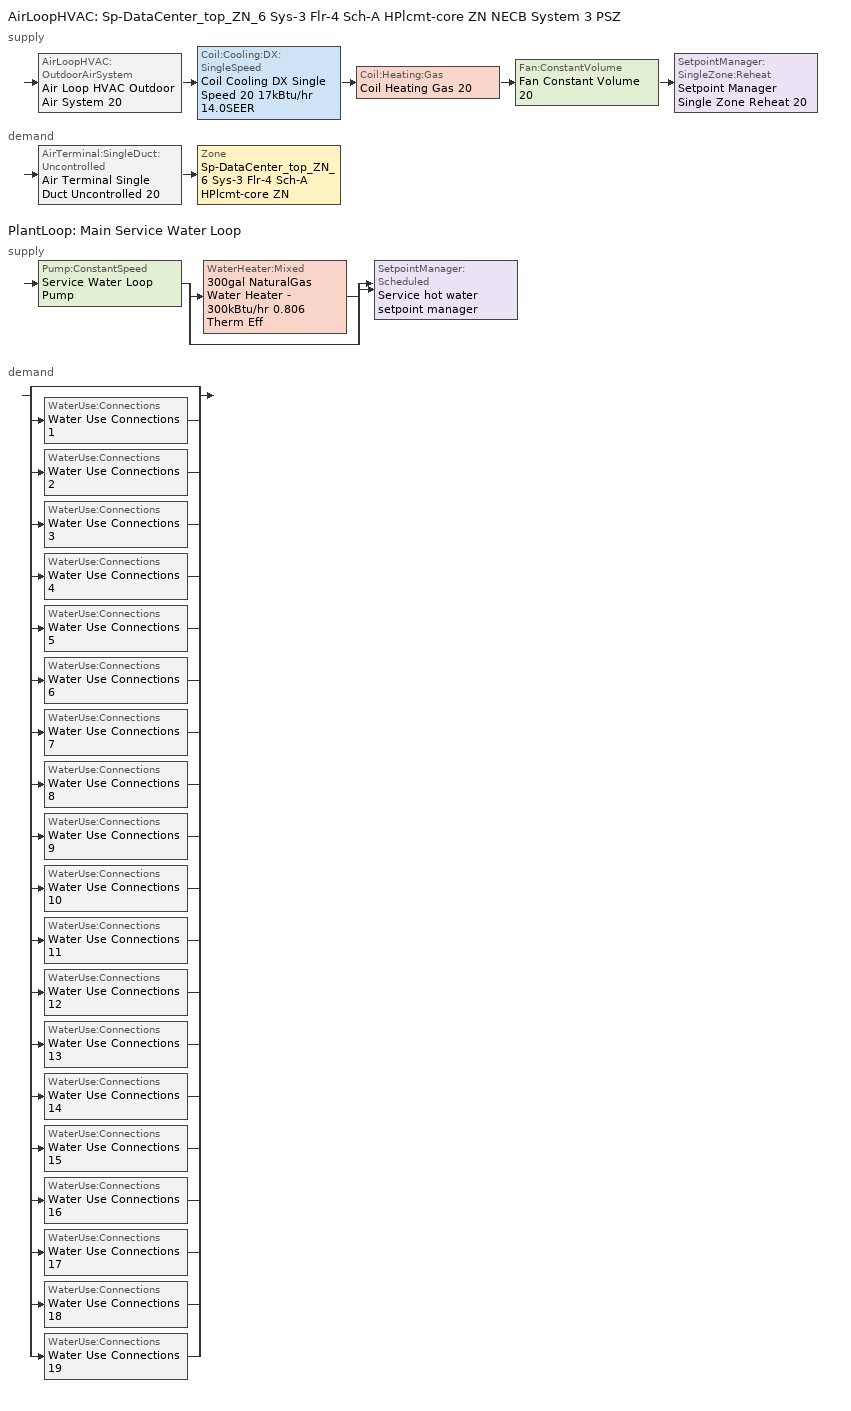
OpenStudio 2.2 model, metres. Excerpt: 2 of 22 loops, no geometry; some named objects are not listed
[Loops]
AirLoopHVAC 'Sp-DataCenter_top_ZN_6 Sys-3 Flr-4 Sch-A HPlcmt-core ZN NECB System 3 PSZ'
 supply: AirLoopHVAC:OutdoorAirSystem 'Air Loop HVAC Outdoor Air System 20' > Coil:Cooling:DX:SingleSpeed 'Coil Cooling DX Single Speed 20 17kBtu/hr 14.0SEER' > Coil:Heating:Gas 'Coil Heating Gas 20' > Fan:ConstantVolume 'Fan Constant Volume 20' > SetpointManager:SingleZone:Reheat 'Setpoint Manager Single Zone Reheat 20'
 demand: AirTerminal:SingleDuct:Uncontrolled 'Air Terminal Single Duct Uncontrolled 20' > Zone 'Sp-DataCenter_top_ZN_6 Sys-3 Flr-4 Sch-A HPlcmt-core ZN'
PlantLoop 'Main Service Water Loop'
 supply: Pump:ConstantSpeed 'Service Water Loop Pump' > split
  | WaterHeater:Mixed '300gal NaturalGas Water Heater - 300kBtu/hr 0.806 Therm Eff'
  | bypass
  join > SetpointManager:Scheduled 'Service hot water setpoint manager'
 demand: split
  | bypass
  | WaterUse:Connections 'Water Use Connections 1'
  | WaterUse:Connections 'Water Use Connections 2'
  | WaterUse:Connections 'Water Use Connections 3'
  | WaterUse:Connections 'Water Use Connections 4'
  | WaterUse:Connections 'Water Use Connections 5'
  | WaterUse:Connections 'Water Use Connections 6'
  | WaterUse:Connections 'Water Use Connections 7'
  | WaterUse:Connections 'Water Use Connections 8'
  | WaterUse:Connections 'Water Use Connections 9'
  | WaterUse:Connections 'Water Use Connections 10'
  | WaterUse:Connections 'Water Use Connections 11'
  | WaterUse:Connections 'Water Use Connections 12'
  | WaterUse:Connections 'Water Use Connections 13'
  | WaterUse:Connections 'Water Use Connections 14'
  | WaterUse:Connections 'Water Use Connections 15'
  | WaterUse:Connections 'Water Use Connections 16'
  | WaterUse:Connections 'Water Use Connections 17'
  | WaterUse:Connections 'Water Use Connections 18'
  | WaterUse:Connections 'Water Use Connections 19'
[Sizing:Zone]
Sp-DataCenter_top_ZN_6 Sys-3 Flr-4 Sch-A HPlcmt-core ZN: Zone Cooling Design Supply Air Temperature Input Method=SupplyAirTemperature; Zone Cooling Design Supply Air Temperature {C}=13; Zone Cooling Design Supply Air Temperature Difference {deltaC}=11.11; Zone Heating Design Supply Air Temperature Input Method=SupplyAirTemperature; Zone Heating Design Supply Air Temperature {C}=43; Zone Heating Design Supply Air Temperature Difference {deltaC}=11.11; Zone Cooling Design Supply Air Humidity Ratio {kg-H2O/kg-air}=0.0085; Zone Heating Design Supply Air Humidity Ratio {kg-H2O/kg-air}=0.008; Zone Heating Sizing Factor=1.3; Zone Cooling Sizing Factor=1.1; Cooling Design Air Flow Method=DesignDay; Heating Design Air Flow Method=DesignDay; Account for Dedicated Outdoor Air System=No; Dedicated Outdoor Air System Control Strategy=NeutralSupplyAir; Dedicated Outdoor Air Low Setpoint Temperature for Design {C}=autosize; Dedicated Outdoor Air High Setpoint Temperature for Design {C}=autosize
[Zone equipment]
Sp-DataCenter_top_ZN_6 Sys-3 Flr-4 Sch-A HPlcmt-core ZN: Air Terminal Single Duct Uncontrolled 20, Zone HVAC Baseboard Convective Water 20
[PlantLoop]
Main Service Water Loop: Glycol Concentration=0; Maximum Loop Temperature {C}=60; Minimum Loop Temperature {C}=10; Plant Loop Volume {m3}=Autocalculate; Load Distribution Scheme=Optimal
[Sizing:Plant]
Main Service Water Loop: Loop Type=Heating; Design Loop Exit Temperature {C}=60; Loop Design Temperature Difference {deltaC}=5; Sizing Option=NonCoincident; Zone Timesteps in Averaging Window=1; Coincident Sizing Factor Mode=None
[AirLoopHVAC]
Sp-DataCenter_top_ZN_6 Sys-3 Flr-4 Sch-A HPlcmt-core ZN NECB System 3 PSZ: Availability Schedule=Always On Discrete; Design Supply Air Flow Rate {m3/s}=AutoSize
[Sizing:System]
Sp-DataCenter_top_ZN_6 Sys-3 Flr-4 Sch-A HPlcmt-core ZN NECB System 3 PSZ: Type of Load to Size On=Sensible; Design Outdoor Air Flow Rate {m3/s}=Autosize; Minimum System Air Flow Ratio=1; Preheat Design Temperature {C}=7; Preheat Design Humidity Ratio {kg-H2O/kg-Air}=0.008; Precool Design Temperature {C}=13; Precool Design Humidity Ratio {kg-H2O/kg-Air}=0.008; Central Cooling Design Supply Air Temperature {C}=13; Central Heating Design Supply Air Temperature {C}=43; Sizing Option=NonCoincident; 100% Outdoor Air in Cooling=No; 100% Outdoor Air in Heating=No; Central Cooling Design Supply Air Humidity Ratio {kg-H2O/kg-Air}=0.0085; Central Heating Design Supply Air Humidity Ratio {kg-H2O/kg-Air}=0.008; Cooling Design Air Flow Method=DesignDay; Cooling Design Air Flow Rate {m3/s}=0; Heating Design Air Flow Method=DesignDay; Heating Design Air Flow Rate {m3/s}=0; System Outdoor Air Method=ZoneSum; Zone Maximum Outdoor Air Fraction=1; Cooling Supply Air Flow Rate Per Floor Area {m3/s-m2}=0.00996765; Cooling Fraction of Autosized Cooling Supply Air Flow Rate=1; Cooling Supply Air Flow Rate Per Unit Cooling Capacity {m3/s-W}=3.94755e-05; Heating Supply Air Flow Rate Per Floor Area {m3/s-m2}=0.00996765; Heating Fraction of Autosized Heating Supply Air Flow Rate=1; Heating Fraction of Autosized Cooling Supply Air Flow Rate=1; Heating Supply Air Flow Rate Per Unit Heating Capacity {m3/s-W}=3.15882e-05; Cooling Design Capacity Method=CoolingDesignCapacity; Cooling Design Capacity {W}=autosize; Cooling Design Capacity Per Floor Area {W/m2}=234.7; Fraction of Autosized Cooling Design Capacity=1; Heating Design Capacity Method=HeatingDesignCapacity; Heating Design Capacity {W}=autosize; Heating Design Capacity Per Floor Area {W/m2}=157; Fraction of Autosized Heating Design Capacity=1; Central Cooling Capacity Control Method=OnOff
[Fan:ConstantVolume]
Fan Constant Volume 20: Availability Schedule=Always On Discrete; Fan Efficiency=0.39975; Pressure Rise {Pa}=640; Maximum Flow Rate {m3/s}=AutoSize; Motor Efficiency=0.615
[Coil:Heating:Gas]
Coil Heating Gas 20: Availability Schedule=Always On Discrete; Gas Burner Efficiency=0.8; Nominal Capacity {W}=AutoSize; Parasitic Electric Load {W}=0; Parasitic Gas Load {W}=0
[Coil:Cooling:DX:SingleSpeed]
Coil Cooling DX Single Speed 20 17kBtu/hr 14.0SEER: Availability Schedule=Always On Discrete; Rated Total Cooling Capacity {W}=autosize; Rated Sensible Heat Ratio=autosize; Rated COP {W/W}=3.8248; Rated Air Flow Rate {m3/s}=autosize; Rated Evaporator Fan Power Per Volume Flow Rate {W/(m3/s)}=773.3; Total Cooling Capacity Function of Temperature Curve=DXCOOL-NECB2011-REF-CAPFT 12; Total Cooling Capacity Function of Flow Fraction Curve=DXCOOL-NECB2011-REF-CAPFFLOW 12; Energy Input Ratio Function of Temperature Curve=DXCOOL-NECB2011-REF-COOLEIRFT 12; Energy Input Ratio Function of Flow Fraction Curve=DXCOOL-NECB2011-REF-COOLEIRFFLOW 12; Part Load Fraction Correlation Curve=DXCOOL-NECB2011-REF-COOLPLFFPLR 12; Condenser Type=AirCooled; Evaporative Condenser Effectiveness=0; Evaporative Condenser Air Flow Rate {m3/s}=Autosize; Evaporative Condenser Pump Rated Power Consumption {W}=Autosize; Crankcase Heater Capacity {W}=0; Maximum Outdoor Dry-Bulb Temperature for Crankcase Heater Operation {C}=0; Basin Heater Capacity {W/K}=0; Basin Heater Setpoint Temperature {C}=10
[Controller:OutdoorAir]
Controller Outdoor Air 20: Minimum Outdoor Air Flow Rate {m3/s}=0; Maximum Outdoor Air Flow Rate {m3/s}=Autosize; Economizer Control Type=NoEconomizer; Economizer Control Action Type=ModulateFlow; Economizer Maximum Limit Dry-Bulb Temperature {C}=28; Economizer Maximum Limit Enthalpy {J/kg}=64000; Economizer Minimum Limit Dry-Bulb Temperature {C}=-100; Lockout Type=NoLockout; Minimum Limit Type=FixedMinimum; Minimum Outdoor Air Schedule=Always On Discrete; Controller Mechanical Ventilation=Controller Mechanical Ventilation 20; High Humidity Control=No; Heat Recovery Bypass Control Type=BypassWhenWithinEconomizerLimits
[Controller:MechanicalVentilation]
Controller Mechanical Ventilation 20: Availability Schedule=Always On Discrete; System Outdoor Air Method=ZoneSum
[AirLoopHVAC:OutdoorAirSystem]
Air Loop HVAC Outdoor Air System 20: Controller=Controller Outdoor Air 20
[SetpointManager:SingleZone:Reheat]
Setpoint Manager Single Zone Reheat 20: Minimum Supply Air Temperature {C}=13; Maximum Supply Air Temperature {C}=43; Control Zone=Sp-DataCenter_top_ZN_6 Sys-3 Flr-4 Sch-A HPlcmt-core ZN
[AirTerminal:SingleDuct:Uncontrolled]
Air Terminal Single Duct Uncontrolled 20: Availability Schedule=Always On Discrete; Maximum Air Flow Rate {m3/s}=AutoSize
[SetpointManager:Scheduled]
Service hot water setpoint manager: Control Variable=Temperature; Schedule=Service Water Loop Temp - 140F
[Pump:ConstantSpeed]
Service Water Loop Pump: Rated Flow Rate {m3/s}=autosize; Rated Pump Head {Pa}=29891; Rated Power Consumption {W}=autosize; Motor Efficiency=0.7; Fraction of Motor Inefficiencies to Fluid Stream=0; Pump Control Type=Intermittent
[WaterHeater:Mixed]
300gal NaturalGas Water Heater - 300kBtu/hr 0.806 Therm Eff: Tank Volume {m3}=1.13562; Setpoint Temperature Schedule=Service Water Loop Temp - 140F; Deadband Temperature Difference {deltaC}=2; Maximum Temperature Limit {C}=82.2222; Heater Control Type=Cycle; Heater Maximum Capacity {W}=87921.3; Heater Fuel Type=NaturalGas; Heater Thermal Efficiency=0.806081; Part Load Factor Curve=SWH-EFFFPLR-NECB2011; Off Cycle Parasitic Fuel Consumption Rate {W}=20; Off Cycle Parasitic Fuel Type=NaturalGas; Off Cycle Parasitic Heat Fraction to Tank=0.8; On Cycle Parasitic Fuel Type=NaturalGas; On Cycle Parasitic Heat Fraction to Tank=0; Ambient Temperature Indicator=Schedule; Ambient Temperature Schedule=Water Heater Ambient Temp Schedule - 70F; Off Cycle Loss Coefficient to Ambient Temperature {W/K}=13.7474; On Cycle Loss Coefficient to Ambient Temperature {W/K}=13.7474; Use Side Effectiveness=1; Source Side Effectiveness=1; Use Side Design Flow Rate {m3/s}=autosize; Source Side Design Flow Rate {m3/s}=autosize; Indirect Water Heating Recovery Time {hr}=1.5
[WaterUse:Connections]
Name | Water Use Equipment Name 1
Water Use Connections 1 | Core_bottom Service Water Use 0.96gal/min
Water Use Connections 2 | Core_mid Service Water Use 0.96gal/min
Water Use Connections 3 | Core_top Service Water Use 0.96gal/min
Water Use Connections 4 | Datacenter_basement_zn_6 Service Water Use 0.3gal/min
Water Use Connections 5 | Datacenter_bot_zn_6 Service Water Use 0.01gal/min
Water Use Connections 6 | Datacenter_mid_zn_6 Service Water Use 0.01gal/min
Water Use Connections 7 | Datacenter_top_zn_6 Service Water Use 0.01gal/min
Water Use Connections 8 | Perimeter_bot_zn_1 Service Water Use 0.12gal/min
Water Use Connections 9 | Perimeter_bot_zn_2 Service Water Use 0.08gal/min
Water Use Connections 10 | Perimeter_bot_zn_3 Service Water Use 0.12gal/min
Water Use Connections 11 | Perimeter_bot_zn_4 Service Water Use 0.08gal/min
Water Use Connections 12 | Perimeter_mid_zn_1 Service Water Use 0.12gal/min
Water Use Connections 13 | Perimeter_mid_zn_2 Service Water Use 0.08gal/min
Water Use Connections 14 | Perimeter_mid_zn_3 Service Water Use 0.12gal/min
Water Use Connections 15 | Perimeter_mid_zn_4 Service Water Use 0.08gal/min
Water Use Connections 16 | Perimeter_top_zn_1 Service Water Use 0.12gal/min
Water Use Connections 17 | Perimeter_top_zn_2 Service Water Use 0.08gal/min
Water Use Connections 18 | Perimeter_top_zn_3 Service Water Use 0.12gal/min
Water Use Connections 19 | Perimeter_top_zn_4 Service Water Use 0.08gal/min
[WaterUse:Equipment:Definition]
Name | Peak Flow Rate {m3/s} | Target Temperature Schedule | Sensible Fraction Schedule | Latent Fraction Schedule
Core_bottom Service Water Use Def 0.96gal/min | 6.0423e-05 | Schedule Ruleset 5 | Schedule Ruleset 3 | Schedule Ruleset 4
Core_mid Service Water Use Def 0.96gal/min | 6.0423e-05 | Schedule Ruleset 8 | Schedule Ruleset 6 | Schedule Ruleset 7
Core_top Service Water Use Def 0.96gal/min | 6.0423e-05 | Schedule Ruleset 11 | Schedule Ruleset 9 | Schedule Ruleset 10
Datacenter_basement_zn_6 Service Water Use Def 0.3gal/min | 1.89704e-05 | Schedule Ruleset 14 | Schedule Ruleset 12 | Schedule Ruleset 13
Datacenter_bot_zn_6 Service Water Use Def 0.01gal/min | 8.76352e-07 | Schedule Ruleset 17 | Schedule Ruleset 15 | Schedule Ruleset 16
Datacenter_mid_zn_6 Service Water Use Def 0.01gal/min | 8.76352e-07 | Schedule Ruleset 20 | Schedule Ruleset 18 | Schedule Ruleset 19
Datacenter_top_zn_6 Service Water Use Def 0.01gal/min | 8.76352e-07 | Schedule Ruleset 23 | Schedule Ruleset 21 | Schedule Ruleset 22
Perimeter_bot_zn_1 Service Water Use Def 0.12gal/min | 7.58688e-06 | Schedule Ruleset 26 | Schedule Ruleset 24 | Schedule Ruleset 25
Perimeter_bot_zn_2 Service Water Use Def 0.08gal/min | 4.88917e-06 | Schedule Ruleset 29 | Schedule Ruleset 27 | Schedule Ruleset 28
Perimeter_bot_zn_3 Service Water Use Def 0.12gal/min | 7.58672e-06 | Schedule Ruleset 32 | Schedule Ruleset 30 | Schedule Ruleset 31
Perimeter_bot_zn_4 Service Water Use Def 0.08gal/min | 4.88917e-06 | Schedule Ruleset 35 | Schedule Ruleset 33 | Schedule Ruleset 34
Perimeter_mid_zn_1 Service Water Use Def 0.12gal/min | 7.58688e-06 | Schedule Ruleset 38 | Schedule Ruleset 36 | Schedule Ruleset 37
Perimeter_mid_zn_2 Service Water Use Def 0.08gal/min | 4.88917e-06 | Schedule Ruleset 41 | Schedule Ruleset 39 | Schedule Ruleset 40
Perimeter_mid_zn_3 Service Water Use Def 0.12gal/min | 7.58672e-06 | Schedule Ruleset 44 | Schedule Ruleset 42 | Schedule Ruleset 43
Perimeter_mid_zn_4 Service Water Use Def 0.08gal/min | 4.88917e-06 | Schedule Ruleset 47 | Schedule Ruleset 45 | Schedule Ruleset 46
Perimeter_top_zn_1 Service Water Use Def 0.12gal/min | 7.58688e-06 | Schedule Ruleset 50 | Schedule Ruleset 48 | Schedule Ruleset 49
Perimeter_top_zn_2 Service Water Use Def 0.08gal/min | 4.88917e-06 | Schedule Ruleset 53 | Schedule Ruleset 51 | Schedule Ruleset 52
Perimeter_top_zn_3 Service Water Use Def 0.12gal/min | 7.58672e-06 | Schedule Ruleset 56 | Schedule Ruleset 54 | Schedule Ruleset 55
Perimeter_top_zn_4 Service Water Use Def 0.08gal/min | 4.88917e-06 | Schedule Ruleset 59 | Schedule Ruleset 57 | Schedule Ruleset 58
[WaterUse:Equipment] Flow Rate Fraction Schedule=NECB-A-Service Water Heating
Name | Water Use Equipment Definition | Space
Core_bottom Service Water Use 0.96gal/min | Core_bottom Service Water Use Def 0.96gal/min | Core_bottom
Core_mid Service Water Use 0.96gal/min | Core_mid Service Water Use Def 0.96gal/min | Core_mid
Core_top Service Water Use 0.96gal/min | Core_top Service Water Use Def 0.96gal/min | Core_top
Datacenter_basement_zn_6 Service Water Use 0.3gal/min | Datacenter_basement_zn_6 Service Water Use Def 0.3gal/min | DataCenter_basement_ZN_6
Datacenter_bot_zn_6 Service Water Use 0.01gal/min | Datacenter_bot_zn_6 Service Water Use Def 0.01gal/min | DataCenter_bot_ZN_6
Datacenter_mid_zn_6 Service Water Use 0.01gal/min | Datacenter_mid_zn_6 Service Water Use Def 0.01gal/min | DataCenter_mid_ZN_6
Datacenter_top_zn_6 Service Water Use 0.01gal/min | Datacenter_top_zn_6 Service Water Use Def 0.01gal/min | DataCenter_top_ZN_6
Perimeter_bot_zn_1 Service Water Use 0.12gal/min | Perimeter_bot_zn_1 Service Water Use Def 0.12gal/min | Perimeter_bot_ZN_1
Perimeter_bot_zn_2 Service Water Use 0.08gal/min | Perimeter_bot_zn_2 Service Water Use Def 0.08gal/min | Perimeter_bot_ZN_2
Perimeter_bot_zn_3 Service Water Use 0.12gal/min | Perimeter_bot_zn_3 Service Water Use Def 0.12gal/min | Perimeter_bot_ZN_3
Perimeter_bot_zn_4 Service Water Use 0.08gal/min | Perimeter_bot_zn_4 Service Water Use Def 0.08gal/min | Perimeter_bot_ZN_4
Perimeter_mid_zn_1 Service Water Use 0.12gal/min | Perimeter_mid_zn_1 Service Water Use Def 0.12gal/min | Perimeter_mid_ZN_1
Perimeter_mid_zn_2 Service Water Use 0.08gal/min | Perimeter_mid_zn_2 Service Water Use Def 0.08gal/min | Perimeter_mid_ZN_2
Perimeter_mid_zn_3 Service Water Use 0.12gal/min | Perimeter_mid_zn_3 Service Water Use Def 0.12gal/min | Perimeter_mid_ZN_3
Perimeter_mid_zn_4 Service Water Use 0.08gal/min | Perimeter_mid_zn_4 Service Water Use Def 0.08gal/min | Perimeter_mid_ZN_4
Perimeter_top_zn_1 Service Water Use 0.12gal/min | Perimeter_top_zn_1 Service Water Use Def 0.12gal/min | Perimeter_top_ZN_1
Perimeter_top_zn_2 Service Water Use 0.08gal/min | Perimeter_top_zn_2 Service Water Use Def 0.08gal/min | Perimeter_top_ZN_2
Perimeter_top_zn_3 Service Water Use 0.12gal/min | Perimeter_top_zn_3 Service Water Use Def 0.12gal/min | Perimeter_top_ZN_3
Perimeter_top_zn_4 Service Water Use 0.08gal/min | Perimeter_top_zn_4 Service Water Use Def 0.08gal/min | Perimeter_top_ZN_4
[Schedule:Ruleset]
Name | Default Day Schedule
Service Water Loop Temp - 140F | Service Water Loop Temp - 140F Default
Water Heater Ambient Temp Schedule - 70F | Water Heater Ambient Temp Schedule - 70F Default
Schedule Ruleset 3 | Schedule Day 5
Schedule Ruleset 4 | Schedule Day 6
Schedule Ruleset 5 | Schedule Day 7
NECB-A-Service Water Heating | NECB-A-Service Water Heating Default
Schedule Ruleset 6 | Schedule Day 8
Schedule Ruleset 7 | Schedule Day 9
Schedule Ruleset 8 | Schedule Day 10
Schedule Ruleset 9 | Schedule Day 11
Schedule Ruleset 10 | Schedule Day 12
Schedule Ruleset 11 | Schedule Day 13
Schedule Ruleset 12 | Schedule Day 14
Schedule Ruleset 13 | Schedule Day 15
Schedule Ruleset 14 | Schedule Day 16
Schedule Ruleset 15 | Schedule Day 17
Schedule Ruleset 16 | Schedule Day 18
Schedule Ruleset 17 | Schedule Day 19
Schedule Ruleset 18 | Schedule Day 20
Schedule Ruleset 19 | Schedule Day 21
Schedule Ruleset 20 | Schedule Day 22
Schedule Ruleset 21 | Schedule Day 23
Schedule Ruleset 22 | Schedule Day 24
Schedule Ruleset 23 | Schedule Day 25
Schedule Ruleset 24 | Schedule Day 26
Schedule Ruleset 25 | Schedule Day 27
Schedule Ruleset 26 | Schedule Day 28
Schedule Ruleset 27 | Schedule Day 29
Schedule Ruleset 28 | Schedule Day 30
Schedule Ruleset 29 | Schedule Day 31
Schedule Ruleset 30 | Schedule Day 32
Schedule Ruleset 31 | Schedule Day 33
Schedule Ruleset 32 | Schedule Day 34
Schedule Ruleset 33 | Schedule Day 35
Schedule Ruleset 34 | Schedule Day 36
Schedule Ruleset 35 | Schedule Day 37
Schedule Ruleset 36 | Schedule Day 38
Schedule Ruleset 37 | Schedule Day 39
Schedule Ruleset 38 | Schedule Day 40
Schedule Ruleset 39 | Schedule Day 41
Schedule Ruleset 40 | Schedule Day 42
Schedule Ruleset 41 | Schedule Day 43
Schedule Ruleset 42 | Schedule Day 44
Schedule Ruleset 43 | Schedule Day 45
Schedule Ruleset 44 | Schedule Day 46
Schedule Ruleset 45 | Schedule Day 47
Schedule Ruleset 46 | Schedule Day 48
Schedule Ruleset 47 | Schedule Day 49
Schedule Ruleset 48 | Schedule Day 50
Schedule Ruleset 49 | Schedule Day 51
Schedule Ruleset 50 | Schedule Day 52
Schedule Ruleset 51 | Schedule Day 53
Schedule Ruleset 52 | Schedule Day 54
Schedule Ruleset 53 | Schedule Day 55
Schedule Ruleset 54 | Schedule Day 56
Schedule Ruleset 55 | Schedule Day 57
Schedule Ruleset 56 | Schedule Day 58
Schedule Ruleset 57 | Schedule Day 59
Schedule Ruleset 58 | Schedule Day 60
Schedule Ruleset 59 | Schedule Day 61
[Schedule:Day]
Service Water Loop Temp - 140F Default; Schedule Day 7; Schedule Day 10; Schedule Day 13; Schedule Day 16; Schedule Day 19; Schedule Day 22; Schedule Day 25; Schedule Day 28; Schedule Day 31; Schedule Day 34; Schedule Day 37; Schedule Day 40; Schedule Day 43; Schedule Day 46; Schedule Day 49; Schedule Day 52; Schedule Day 55; Schedule Day 58; Schedule Day 61: 24, 0, 60
Water Heater Ambient Temp Schedule - 70F Default: 24, 0, 21.1111
Schedule Day 5; Schedule Day 8; Schedule Day 11; Schedule Day 14; Schedule Day 17; Schedule Day 20; Schedule Day 23; Schedule Day 26; Schedule Day 29; Schedule Day 32; Schedule Day 35; Schedule Day 38; Schedule Day 41; Schedule Day 44; Schedule Day 47; Schedule Day 50; Schedule Day 53; Schedule Day 56; Schedule Day 59: 24, 0, 0.2
Schedule Day 6; NECB-A-Service Water Heating Sat Day; NECB-A-Service Water Heating Sun|Hol Day; Schedule Day 9; Schedule Day 12; Schedule Day 15; Schedule Day 18; Schedule Day 21; Schedule Day 24; Schedule Day 27; Schedule Day 30; Schedule Day 33; Schedule Day 36; Schedule Day 39; Schedule Day 42; Schedule Day 45; Schedule Day 48; Schedule Day 51; Schedule Day 54; Schedule Day 57; Schedule Day 60: 24, 0, 0.05
NECB-A-Service Water Heating Default; NECB-A-Service Water Heating Default|Wkdy Day: 7, 0, 0.05, 8, 0, 0.1, 10, 0, 0.5, 16, 0, 0.9, 17, 0, 0.7, 18, 0, 0.5, 19, 0, 0.3, 22, 0, 0.2, 24, 0, 0.05
[Schedule:Rule] Schedule Ruleset=NECB-A-Service Water Heating; Date Specification Type=DateRange; Start Month=1; Start Day=1; End Month=12; End Day=31
Name | Rule Order | Day Schedule | Apply Monday | Apply Tuesday | Apply Wednesday | Apply Thursday | Apply Friday | Apply Saturday | Apply Sunday
Schedule Rule 17 | 2 | NECB-A-Service Water Heating Default|Wkdy Day | Yes | Yes | Yes | Yes | Yes
Schedule Rule 18 | 1 | NECB-A-Service Water Heating Sat Day |  |  |  |  |  | Yes
Schedule Rule 19 | 0 | NECB-A-Service Water Heating Sun|Hol Day |  |  |  |  |  |  | Yes
[Schedule:Constant]
Always On Discrete: Value=1
[Curve:Biquadratic] Minimum Value of x=13; Maximum Value of x=24; Minimum Value of y=24; Maximum Value of y=46
Name | Coefficient1 Constant | Coefficient2 x | Coefficient3 x**2 | Coefficient4 y | Coefficient5 y**2 | Coefficient6 x*y
DXCOOL-NECB2011-REF-CAPFT 12 | 0.867905 | 0.0142459 | 0.00055436 | -0.0075575 | 3.3e-05 | -0.0001918
DXCOOL-NECB2011-REF-COOLEIRFT 12 | 0.116936 | 0.0284933 | -0.0004112 | 0.0214108 | 0.00016103 | -0.0006791
[Curve:Quadratic] Coefficient1 Constant=1; Coefficient2 x=0; Coefficient3 x**2=0; Minimum Value of x=0; Maximum Value of x=1
DXCOOL-NECB2011-REF-CAPFFLOW 12; DXCOOL-NECB2011-REF-COOLEIRFFLOW 12
[Curve:Cubic] Maximum Value of x=1
Name | Coefficient1 Constant | Coefficient2 x | Coefficient3 x**2 | Coefficient4 x**3 | Minimum Value of x
DXCOOL-NECB2011-REF-COOLPLFFPLR 12 | 0.0277 | 4.9151 | -8.184 | 4.2702 | 0.7
SWH-EFFFPLR-NECB2011 | 0.7576 | 1.0071 | -1.4443 | 0.6844 | 0
